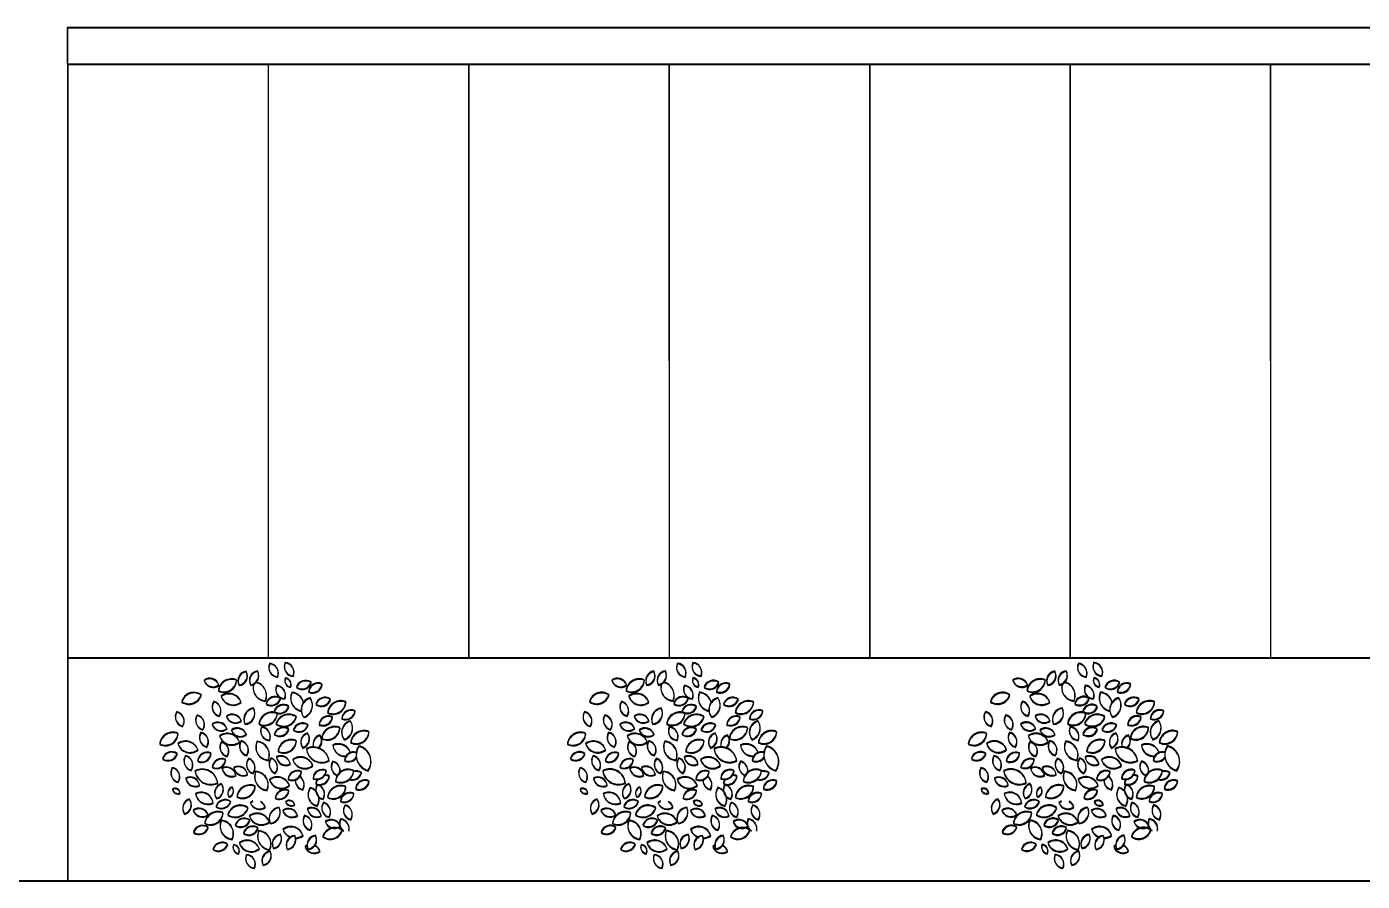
# Model space of a CAD drawing. Header units: inches. Extents: x -422522 to 22891, y -2973 to 414515.
# Drawn here: x 19289.8 to 19469.7, y 5316.7 to 5431.8 of the extents above; entities that cross this region are included whole.
import ezdxf

# ---------------------------------------------------------------- set-up
doc = ezdxf.new("R2010")
doc.units = ezdxf.units.IN
doc.header["$MEASUREMENT"] = 0
doc.layers.get('0').update_dxf_attribs({"lineweight": 25})
doc.layers.add('ARREDAMENTO', color=8, linetype='Continuous', lineweight=18)

msp = doc.modelspace()

# ---------------------------------------------------------------- linework, layer by layer
for p, q in [((19295.25, 5431.78), (19673.25, 5431.84)), ((19295.26, 5426.78), (19295.25, 5431.78)), ((19295.3, 5426.68), (19295.3, 5431.68)), ((19295.3, 5431.68), (19673.3, 5431.68)), ((19322.26, 5426.78), (19295.26, 5426.78)), ((19295.26, 5426.78), (19295.27, 5316.78)), ((19322.3, 5426.68), (19295.3, 5426.68)), ((19295.3, 5426.68), (19295.3, 5316.68)), ((19673.26, 5426.84), (19309.26, 5426.78)), ((19673.3, 5426.68), (19309.3, 5426.68)), ((19349.26, 5426.79), (19322.26, 5426.78)), ((19322.26, 5426.78), (19322.27, 5346.78)), ((19349.3, 5426.68), (19322.3, 5426.68)), ((19322.3, 5426.68), (19322.3, 5346.68)), ((19376.26, 5426.79), (19349.26, 5426.79)), ((19349.26, 5426.79), (19349.27, 5346.79)), ((19376.3, 5426.68), (19349.3, 5426.68)), ((19349.3, 5426.68), (19349.3, 5346.68)), ((19403.26, 5426.8), (19376.26, 5426.79)), ((19376.26, 5426.79), (19376.27, 5346.79)), ((19403.3, 5426.68), (19376.3, 5426.68)), ((19376.3, 5426.68), (19376.3, 5346.68)), ((19430.26, 5426.8), (19403.26, 5426.8)), ((19403.26, 5426.8), (19403.27, 5346.8)), ((19430.3, 5426.68), (19403.3, 5426.68)), ((19403.3, 5426.68), (19403.3, 5346.68)), ((19457.26, 5426.8), (19430.26, 5426.8)), ((19430.26, 5426.8), (19430.27, 5346.8)), ((19457.3, 5426.68), (19430.3, 5426.68)), ((19430.3, 5426.68), (19430.3, 5346.68)), ((19484.26, 5426.81), (19457.26, 5426.8)), ((19457.26, 5426.8), (19457.27, 5346.8)), ((19484.3, 5426.68), (19457.3, 5426.68)), ((19457.3, 5426.68), (19457.3, 5346.68)), ((19673.27, 5346.84), (19295.27, 5346.78)), ((19673.3, 5346.68), (19295.3, 5346.68)), ((18618.31, 5316.68), (20048.94, 5316.91)), ((18618.32, 5316.68), (20049.28, 5316.69)), ((19295.3, 5316.68), (19673.3, 5316.68))]:
    msp.add_line(p, q)
at = {"color": 5}
msp.add_line((18484.06, 5316.68), (20514.25, 5316.68), dxfattribs=at)
at = {"layer": 'ARREDAMENTO', "linetype": 'ByBlock', "lineweight": -3}
for points in [[(19318.35, 5343.14, 0.535384), (19319.3, 5345.01, 0.500203)], [(19318.38, 5343.04, 0.535384), (19319.33, 5344.91, 0.500203)], [(19320.86, 5345.04, 0.535384), (19319.91, 5343.17, 0.500203)], [(19320.89, 5344.94, 0.535384), (19319.94, 5343.07, 0.500203)], [(19322.49, 5346.07, 0.535384), (19323.53, 5344.25, 0.500203)], [(19322.52, 5345.98, 0.535384), (19323.56, 5344.16, 0.500203)], [(19324.57, 5346.17, 0.535384), (19325.65, 5344.37, 0.500203)], [(19324.6, 5346.08, 0.535384), (19325.67, 5344.28, 0.500203)], [(19373.26, 5343.15, 0.535384), (19374.22, 5345.02, 0.500203)], [(19373.29, 5343.04, 0.535384), (19374.24, 5344.91, 0.500203)], [(19375.78, 5345.05, 0.535384), (19374.83, 5343.18, 0.500203)], [(19375.8, 5344.94, 0.535384), (19374.85, 5343.07, 0.500203)], [(19377.41, 5346.08, 0.535384), (19378.45, 5344.26, 0.500203)], [(19377.43, 5345.98, 0.535384), (19378.47, 5344.16, 0.500203)], [(19379.49, 5346.18, 0.535384), (19380.56, 5344.38, 0.500203)], [(19379.51, 5346.08, 0.535384), (19380.59, 5344.28, 0.500203)], [(19427.26, 5343.16, 0.535384), (19428.22, 5345.03, 0.500203)], [(19427.29, 5343.04, 0.535384), (19428.24, 5344.91, 0.500203)], [(19429.78, 5345.06, 0.535384), (19428.83, 5343.19, 0.500203)], [(19429.8, 5344.94, 0.535384), (19428.85, 5343.07, 0.500203)], [(19431.41, 5346.09, 0.535384), (19432.45, 5344.27, 0.500203)], [(19431.43, 5345.98, 0.535384), (19432.47, 5344.16, 0.500203)], [(19433.49, 5346.19, 0.535384), (19434.56, 5344.39, 0.500203)], [(19433.51, 5346.08, 0.535384), (19434.59, 5344.28, 0.500203)], [(19313.64, 5343.81, 0.535384), (19315.64, 5343.16, 0.500203)], [(19313.67, 5343.71, 0.535384), (19315.66, 5343.06, 0.500203)], [(19315.57, 5342.38, 0.535384), (19318.02, 5343.83, 0.500203)], [(19315.59, 5342.28, 0.535384), (19318.05, 5343.74, 0.500203)], [(19323.43, 5343.09, 0.535384), (19324.5, 5341.29, 0.500203)], [(19323.45, 5342.99, 0.535384), (19324.53, 5341.2, 0.500203)], [(19324.59, 5344.11, 0.535384), (19325.28, 5342.91, 0.500203)], [(19324.62, 5344.01, 0.535384), (19325.3, 5342.81, 0.500203)], [(19326.08, 5342.84, 0.535384), (19328.05, 5343.55, 0.500203)], [(19326.1, 5342.75, 0.535384), (19328.08, 5343.45, 0.500203)], [(19329.53, 5343.3, 0.535384), (19327.73, 5342.23, 0.500203)], [(19329.56, 5343.2, 0.535384), (19327.76, 5342.13, 0.500203)], [(19368.55, 5343.81, 0.535384), (19370.55, 5343.17, 0.500203)], [(19368.58, 5343.71, 0.535384), (19370.58, 5343.06, 0.500203)], [(19370.48, 5342.39, 0.535384), (19372.94, 5343.84, 0.500203)], [(19370.51, 5342.28, 0.535384), (19372.96, 5343.74, 0.500203)], [(19378.34, 5343.1, 0.535384), (19379.42, 5341.3, 0.500203)], [(19378.37, 5342.99, 0.535384), (19379.44, 5341.2, 0.500203)], [(19379.5, 5344.12, 0.535384), (19380.19, 5342.92, 0.500203)], [(19379.53, 5344.01, 0.535384), (19380.22, 5342.81, 0.500203)], [(19380.99, 5342.85, 0.535384), (19382.97, 5343.56, 0.500203)], [(19381.02, 5342.75, 0.535384), (19382.99, 5343.45, 0.500203)], [(19384.45, 5343.31, 0.535384), (19382.65, 5342.24, 0.500203)], [(19384.47, 5343.2, 0.535384), (19382.67, 5342.13, 0.500203)], [(19422.55, 5343.82, 0.535384), (19424.55, 5343.18, 0.500203)], [(19422.58, 5343.71, 0.535384), (19424.58, 5343.06, 0.500203)], [(19424.48, 5342.39, 0.535384), (19426.94, 5343.85, 0.500203)], [(19424.51, 5342.28, 0.535384), (19426.96, 5343.74, 0.500203)], [(19432.34, 5343.11, 0.535384), (19433.42, 5341.31, 0.500203)], [(19432.37, 5342.99, 0.535384), (19433.44, 5341.2, 0.500203)], [(19433.5, 5344.13, 0.535384), (19434.19, 5342.93, 0.500203)], [(19433.53, 5344.01, 0.535384), (19434.22, 5342.81, 0.500203)], [(19434.99, 5342.86, 0.535384), (19436.97, 5343.57, 0.500203)], [(19435.02, 5342.75, 0.535384), (19436.99, 5343.45, 0.500203)], [(19438.45, 5343.32, 0.535384), (19436.65, 5342.25, 0.500203)], [(19438.47, 5343.2, 0.535384), (19436.67, 5342.13, 0.500203)], [(19313.25, 5341.82, 0.535384), (19310.65, 5340.89, 0.500203)], [(19313.28, 5341.72, 0.535384), (19310.67, 5340.8, 0.500203)], [(19315.93, 5341.67, 0.535384), (19318.62, 5340.85, 0.500203)], [(19315.96, 5341.57, 0.535384), (19318.65, 5340.76, 0.500203)], [(19323.94, 5341.36, 0.535384), (19321.98, 5340.62, 0.500203)], [(19323.97, 5341.26, 0.535384), (19322.01, 5340.52, 0.500203)], [(19327.92, 5341.43, 0.535384), (19327.08, 5338.82, 0.500203)], [(19327.94, 5341.33, 0.535384), (19327.11, 5338.73, 0.500203)], [(19328.69, 5340.57, 0.535384), (19330.67, 5341.27, 0.500203)], [(19328.72, 5340.47, 0.535384), (19330.69, 5341.17, 0.500203)], [(19330.29, 5339.43, 0.535384), (19332.74, 5340.89, 0.500203)], [(19368.17, 5341.83, 0.535384), (19365.56, 5340.9, 0.500203)], [(19368.19, 5341.72, 0.535384), (19365.59, 5340.8, 0.500203)], [(19370.85, 5341.68, 0.535384), (19373.54, 5340.86, 0.500203)], [(19370.87, 5341.57, 0.535384), (19373.56, 5340.76, 0.500203)], [(19378.86, 5341.37, 0.535384), (19376.9, 5340.62, 0.500203)], [(19378.88, 5341.26, 0.535384), (19376.92, 5340.52, 0.500203)], [(19382.83, 5341.44, 0.535384), (19382, 5338.83, 0.500203)], [(19382.86, 5341.33, 0.535384), (19382.02, 5338.73, 0.500203)], [(19383.61, 5340.58, 0.535384), (19385.58, 5341.28, 0.500203)], [(19383.63, 5340.47, 0.535384), (19385.61, 5341.17, 0.500203)], [(19385.2, 5339.44, 0.535384), (19387.66, 5340.9, 0.500203)], [(19422.17, 5341.84, 0.535384), (19419.56, 5340.91, 0.500203)], [(19422.19, 5341.72, 0.535384), (19419.59, 5340.8, 0.500203)], [(19424.85, 5341.68, 0.535384), (19427.54, 5340.87, 0.500203)], [(19424.87, 5341.57, 0.535384), (19427.56, 5340.76, 0.500203)], [(19432.86, 5341.38, 0.535384), (19430.9, 5340.63, 0.500203)], [(19432.88, 5341.26, 0.535384), (19430.92, 5340.52, 0.500203)], [(19436.83, 5341.45, 0.535384), (19436, 5338.84, 0.500203)], [(19436.86, 5341.33, 0.535384), (19436.02, 5338.73, 0.500203)], [(19437.61, 5340.58, 0.535384), (19439.58, 5341.29, 0.500203)], [(19437.63, 5340.47, 0.535384), (19439.61, 5341.17, 0.500203)], [(19439.2, 5339.45, 0.535384), (19441.66, 5340.91, 0.500203)], [(19310.73, 5337.59, 0.535384), (19309.96, 5339.54, 0.500203)], [(19310.75, 5337.49, 0.535384), (19309.99, 5339.45, 0.500203)], [(19314.96, 5340.94, 0.535384), (19315.7, 5338.98, 0.500203)], [(19314.99, 5340.84, 0.535384), (19315.72, 5338.88, 0.500203)], [(19319.14, 5337.89, 0.535384), (19320.3, 5340.05, 0.500203)], [(19319.17, 5337.79, 0.535384), (19320.32, 5339.95, 0.500203)], [(19321.04, 5337.9, 0.535384), (19323.5, 5339.36, 0.500203)], [(19321.07, 5337.81, 0.535384), (19323.52, 5339.26, 0.500203)], [(19323.07, 5339.6, 0.535384), (19325.05, 5340.3, 0.500203)], [(19323.1, 5339.5, 0.535384), (19325.07, 5340.2, 0.500203)], [(19330.31, 5339.34, 0.535384), (19332.77, 5340.79, 0.500203)], [(19333.99, 5339.67, 0.535384), (19332.19, 5338.6, 0.500203)], [(19334.01, 5339.58, 0.535384), (19332.21, 5338.51, 0.500203)], [(19365.64, 5337.6, 0.535384), (19364.88, 5339.55, 0.500203)], [(19365.67, 5337.49, 0.535384), (19364.9, 5339.45, 0.500203)], [(19369.87, 5340.95, 0.535384), (19370.61, 5338.99, 0.500203)], [(19369.9, 5340.84, 0.535384), (19370.64, 5338.88, 0.500203)], [(19374.06, 5337.89, 0.535384), (19375.21, 5340.06, 0.500203)], [(19374.08, 5337.79, 0.535384), (19375.23, 5339.95, 0.500203)], [(19375.96, 5337.91, 0.535384), (19378.41, 5339.37, 0.500203)], [(19375.98, 5337.81, 0.535384), (19378.44, 5339.26, 0.500203)], [(19377.99, 5339.61, 0.535384), (19379.96, 5340.31, 0.500203)], [(19378.01, 5339.5, 0.535384), (19379.99, 5340.2, 0.500203)], [(19385.22, 5339.34, 0.535384), (19387.68, 5340.79, 0.500203)], [(19388.9, 5339.68, 0.535384), (19387.1, 5338.61, 0.500203)], [(19388.93, 5339.58, 0.535384), (19387.13, 5338.51, 0.500203)], [(19419.64, 5337.61, 0.535384), (19418.88, 5339.56, 0.500203)], [(19419.67, 5337.49, 0.535384), (19418.9, 5339.45, 0.500203)], [(19423.87, 5340.96, 0.535384), (19424.61, 5339, 0.500203)], [(19423.9, 5340.84, 0.535384), (19424.64, 5338.88, 0.500203)], [(19428.06, 5337.9, 0.535384), (19429.21, 5340.07, 0.500203)], [(19428.08, 5337.79, 0.535384), (19429.23, 5339.95, 0.500203)], [(19429.96, 5337.92, 0.535384), (19432.41, 5339.38, 0.500203)], [(19429.98, 5337.81, 0.535384), (19432.44, 5339.26, 0.500203)], [(19431.99, 5339.61, 0.535384), (19433.96, 5340.32, 0.500203)], [(19432.01, 5339.5, 0.535384), (19433.99, 5340.2, 0.500203)], [(19439.22, 5339.34, 0.535384), (19441.68, 5340.79, 0.500203)], [(19442.9, 5339.69, 0.535384), (19441.1, 5338.62, 0.500203)], [(19442.93, 5339.58, 0.535384), (19441.13, 5338.51, 0.500203)], [(19313.46, 5337.14, 0.535384), (19312.7, 5339.09, 0.500203)], [(19313.49, 5337.05, 0.535384), (19312.72, 5339, 0.500203)], [(19314.72, 5337.89, 0.535384), (19316.73, 5337.28, 0.500203)], [(19314.75, 5337.79, 0.535384), (19316.75, 5337.19, 0.500203)], [(19316.65, 5338.97, 0.535384), (19318.65, 5338.32, 0.500203)], [(19316.68, 5338.87, 0.535384), (19318.67, 5338.23, 0.500203)], [(19321.39, 5337.51, 0.535384), (19322.46, 5335.71, 0.500203)], [(19323.09, 5336.51, 0.535384), (19325.05, 5337.25, 0.500203)], [(19323.33, 5337.93, 0.535384), (19326.05, 5338.9, 0.500203)], [(19323.35, 5337.83, 0.535384), (19326.08, 5338.8, 0.500203)], [(19325.66, 5337.1, 0.535384), (19327.63, 5337.8, 0.500203)], [(19325.68, 5337, 0.535384), (19327.66, 5337.7, 0.500203)], [(19330.93, 5338.86, 0.535384), (19329.13, 5337.79, 0.500203)], [(19330.96, 5338.76, 0.535384), (19329.15, 5337.69, 0.500203)], [(19329.48, 5335.96, 0.535384), (19331.93, 5337.41, 0.500203)], [(19329.5, 5335.86, 0.535384), (19331.96, 5337.32, 0.500203)], [(19333.33, 5338.32, 0.535384), (19332.52, 5335.81, 0.500203)], [(19333.35, 5338.22, 0.535384), (19332.54, 5335.71, 0.500203)], [(19368.38, 5337.15, 0.535384), (19367.61, 5339.1, 0.500203)], [(19368.4, 5337.05, 0.535384), (19367.64, 5339, 0.500203)], [(19369.63, 5337.9, 0.535384), (19371.64, 5337.29, 0.500203)], [(19369.66, 5337.79, 0.535384), (19371.67, 5337.19, 0.500203)], [(19371.57, 5338.98, 0.535384), (19373.56, 5338.33, 0.500203)], [(19371.59, 5338.87, 0.535384), (19373.59, 5338.23, 0.500203)], [(19376.3, 5337.52, 0.535384), (19377.38, 5335.72, 0.500203)], [(19378, 5336.52, 0.535384), (19379.96, 5337.26, 0.500203)], [(19378.24, 5337.94, 0.535384), (19380.97, 5338.91, 0.500203)], [(19378.26, 5337.83, 0.535384), (19380.99, 5338.8, 0.500203)], [(19380.57, 5337.11, 0.535384), (19382.55, 5337.81, 0.500203)], [(19380.6, 5337, 0.535384), (19382.57, 5337.7, 0.500203)], [(19385.85, 5338.87, 0.535384), (19384.04, 5337.8, 0.500203)], [(19385.87, 5338.76, 0.535384), (19384.07, 5337.69, 0.500203)], [(19384.39, 5335.97, 0.535384), (19386.85, 5337.42, 0.500203)], [(19384.42, 5335.86, 0.535384), (19386.87, 5337.32, 0.500203)], [(19388.24, 5338.33, 0.535384), (19387.43, 5335.82, 0.500203)], [(19388.26, 5338.22, 0.535384), (19387.46, 5335.71, 0.500203)], [(19422.38, 5337.16, 0.535384), (19421.61, 5339.11, 0.500203)], [(19422.4, 5337.05, 0.535384), (19421.64, 5339, 0.500203)], [(19423.63, 5337.91, 0.535384), (19425.64, 5337.3, 0.500203)], [(19423.66, 5337.79, 0.535384), (19425.67, 5337.19, 0.500203)], [(19425.57, 5338.99, 0.535384), (19427.56, 5338.34, 0.500203)], [(19425.59, 5338.87, 0.535384), (19427.59, 5338.23, 0.500203)], [(19430.3, 5337.53, 0.535384), (19431.38, 5335.73, 0.500203)], [(19432, 5336.53, 0.535384), (19433.96, 5337.27, 0.500203)], [(19432.24, 5337.95, 0.535384), (19434.97, 5338.92, 0.500203)], [(19432.26, 5337.83, 0.535384), (19434.99, 5338.8, 0.500203)], [(19434.57, 5337.11, 0.535384), (19436.55, 5337.82, 0.500203)], [(19434.6, 5337, 0.535384), (19436.57, 5337.7, 0.500203)], [(19439.85, 5338.88, 0.535384), (19438.04, 5337.81, 0.500203)], [(19439.87, 5338.76, 0.535384), (19438.07, 5337.69, 0.500203)], [(19438.39, 5335.98, 0.535384), (19440.85, 5337.43, 0.500203)], [(19438.42, 5335.86, 0.535384), (19440.87, 5337.32, 0.500203)], [(19442.24, 5338.34, 0.535384), (19441.43, 5335.83, 0.500203)], [(19442.26, 5338.22, 0.535384), (19441.46, 5335.71, 0.500203)], [(19307.67, 5335.19, 0.535384), (19310.12, 5336.65, 0.500203)], [(19307.69, 5335.09, 0.535384), (19310.15, 5336.55, 0.500203)], [(19313.98, 5334.81, 0.535384), (19313.22, 5336.76, 0.500203)], [(19314.01, 5334.71, 0.535384), (19313.24, 5336.66, 0.500203)], [(19315.74, 5336.29, 0.535384), (19318.43, 5335.48, 0.500203)], [(19315.76, 5336.2, 0.535384), (19318.45, 5335.38, 0.500203)], [(19317.32, 5337.1, 0.535384), (19319.33, 5336.49, 0.500203)], [(19317.35, 5337, 0.535384), (19319.36, 5336.39, 0.500203)], [(19321.41, 5337.41, 0.535384), (19322.49, 5335.62, 0.500203)], [(19323.11, 5336.41, 0.535384), (19325.07, 5337.15, 0.500203)], [(19323.61, 5334.2, 0.535384), (19326.06, 5335.66, 0.500203)], [(19323.63, 5334.11, 0.535384), (19326.09, 5335.56, 0.500203)], [(19327.58, 5336.69, 0.535384), (19326.94, 5334.69, 0.500203)], [(19327.6, 5336.59, 0.535384), (19326.96, 5334.59, 0.500203)], [(19333.4, 5335.41, 0.535384), (19335.85, 5336.87, 0.500203)], [(19333.42, 5335.31, 0.535384), (19335.88, 5336.77, 0.500203)], [(19362.58, 5335.2, 0.535384), (19365.04, 5336.65, 0.500203)], [(19362.61, 5335.09, 0.535384), (19365.06, 5336.55, 0.500203)], [(19368.9, 5334.81, 0.535384), (19368.13, 5336.77, 0.500203)], [(19368.92, 5334.71, 0.535384), (19368.16, 5336.66, 0.500203)], [(19370.65, 5336.3, 0.535384), (19373.34, 5335.49, 0.500203)], [(19370.67, 5336.2, 0.535384), (19373.36, 5335.38, 0.500203)], [(19372.24, 5337.11, 0.535384), (19374.25, 5336.5, 0.500203)], [(19372.26, 5337, 0.535384), (19374.27, 5336.39, 0.500203)], [(19374.28, 5333.67, 0.535384), (19373.54, 5335.64, 0.500203)], [(19376.33, 5337.41, 0.535384), (19377.4, 5335.62, 0.500203)], [(19378.03, 5336.41, 0.535384), (19379.99, 5337.15, 0.500203)], [(19378.52, 5334.21, 0.535384), (19380.98, 5335.67, 0.500203)], [(19378.54, 5334.11, 0.535384), (19381, 5335.56, 0.500203)], [(19382.49, 5336.69, 0.535384), (19381.85, 5334.7, 0.500203)], [(19382.52, 5336.59, 0.535384), (19381.87, 5334.59, 0.500203)], [(19388.31, 5335.42, 0.535384), (19390.77, 5336.88, 0.500203)], [(19388.34, 5335.31, 0.535384), (19390.79, 5336.77, 0.500203)], [(19416.58, 5335.21, 0.535384), (19419.04, 5336.66, 0.500203)], [(19416.61, 5335.09, 0.535384), (19419.06, 5336.55, 0.500203)], [(19422.9, 5334.82, 0.535384), (19422.13, 5336.78, 0.500203)], [(19422.92, 5334.71, 0.535384), (19422.16, 5336.66, 0.500203)], [(19424.65, 5336.31, 0.535384), (19427.34, 5335.5, 0.500203)], [(19424.67, 5336.2, 0.535384), (19427.36, 5335.38, 0.500203)], [(19426.24, 5337.11, 0.535384), (19428.25, 5336.51, 0.500203)], [(19426.26, 5337, 0.535384), (19428.27, 5336.39, 0.500203)], [(19428.28, 5333.68, 0.535384), (19427.54, 5335.65, 0.500203)], [(19430.33, 5337.41, 0.535384), (19431.4, 5335.62, 0.500203)], [(19432.03, 5336.41, 0.535384), (19433.99, 5337.15, 0.500203)], [(19432.52, 5334.22, 0.535384), (19434.98, 5335.68, 0.500203)], [(19432.54, 5334.11, 0.535384), (19435, 5335.56, 0.500203)], [(19436.49, 5336.7, 0.535384), (19435.85, 5334.71, 0.500203)], [(19436.52, 5336.59, 0.535384), (19435.87, 5334.59, 0.500203)], [(19442.31, 5335.43, 0.535384), (19444.77, 5336.89, 0.500203)], [(19442.34, 5335.31, 0.535384), (19444.79, 5336.77, 0.500203)], [(19310.03, 5333.91, 0.535384), (19308.06, 5333.2, 0.500203)], [(19310.06, 5333.81, 0.535384), (19308.08, 5333.11, 0.500203)], [(19310.12, 5335.25, 0.535384), (19312.81, 5334.44, 0.500203)], [(19310.15, 5335.16, 0.535384), (19312.84, 5334.34, 0.500203)], [(19312.78, 5332.9, 0.535384), (19314.57, 5334, 0.500203)], [(19312.8, 5332.8, 0.535384), (19314.59, 5333.9, 0.500203)], [(19316.73, 5333.54, 0.535384), (19315.97, 5335.49, 0.500203)], [(19316.76, 5333.44, 0.535384), (19315.99, 5335.4, 0.500203)], [(19319.37, 5333.67, 0.535384), (19318.63, 5335.63, 0.500203)], [(19319.39, 5333.57, 0.535384), (19318.65, 5335.53, 0.500203)], [(19320.78, 5335.57, 0.535384), (19322.29, 5333.05, 0.500203)], [(19320.81, 5335.47, 0.535384), (19322.32, 5332.95, 0.500203)], [(19327.43, 5334.59, 0.535384), (19330.46, 5332.98, 0.500203)], [(19327.46, 5334.49, 0.535384), (19330.49, 5332.88, 0.500203)], [(19335.72, 5331.62, 0.535384), (19334.47, 5334.94, 0.500203)], [(19335.74, 5331.52, 0.535384), (19334.5, 5334.84, 0.500203)], [(19364.95, 5333.92, 0.535384), (19362.97, 5333.21, 0.500203)], [(19364.97, 5333.81, 0.535384), (19363, 5333.11, 0.500203)], [(19365.04, 5335.26, 0.535384), (19367.73, 5334.45, 0.500203)], [(19365.06, 5335.16, 0.535384), (19367.75, 5334.34, 0.500203)], [(19367.69, 5332.91, 0.535384), (19369.48, 5334.01, 0.500203)], [(19367.72, 5332.8, 0.535384), (19369.5, 5333.9, 0.500203)], [(19371.65, 5333.55, 0.535384), (19370.88, 5335.5, 0.500203)], [(19371.67, 5333.44, 0.535384), (19370.91, 5335.4, 0.500203)], [(19374.3, 5333.57, 0.535384), (19373.57, 5335.53, 0.500203)], [(19375.7, 5335.58, 0.535384), (19377.21, 5333.05, 0.500203)], [(19375.72, 5335.47, 0.535384), (19377.23, 5332.95, 0.500203)], [(19382.35, 5334.6, 0.535384), (19385.38, 5332.99, 0.500203)], [(19382.37, 5334.49, 0.535384), (19385.4, 5332.88, 0.500203)], [(19390.63, 5331.63, 0.535384), (19389.39, 5334.95, 0.500203)], [(19390.66, 5331.52, 0.535384), (19389.41, 5334.84, 0.500203)], [(19418.95, 5333.92, 0.535384), (19416.97, 5333.22, 0.500203)], [(19418.97, 5333.81, 0.535384), (19417, 5333.11, 0.500203)], [(19419.04, 5335.27, 0.535384), (19421.73, 5334.46, 0.500203)], [(19419.06, 5335.16, 0.535384), (19421.75, 5334.34, 0.500203)], [(19421.69, 5332.92, 0.535384), (19423.48, 5334.01, 0.500203)], [(19421.72, 5332.8, 0.535384), (19423.5, 5333.9, 0.500203)], [(19425.65, 5333.56, 0.535384), (19424.88, 5335.51, 0.500203)], [(19425.67, 5333.44, 0.535384), (19424.91, 5335.4, 0.500203)], [(19428.3, 5333.57, 0.535384), (19427.57, 5335.53, 0.500203)], [(19429.7, 5335.59, 0.535384), (19431.21, 5333.06, 0.500203)], [(19429.72, 5335.47, 0.535384), (19431.23, 5332.95, 0.500203)], [(19436.35, 5334.6, 0.535384), (19439.38, 5332.99, 0.500203)], [(19436.37, 5334.49, 0.535384), (19439.4, 5332.88, 0.500203)], [(19444.63, 5331.64, 0.535384), (19443.39, 5334.96, 0.500203)], [(19444.66, 5331.52, 0.535384), (19443.41, 5334.84, 0.500203)], [(19311.89, 5331.67, 0.535384), (19311.13, 5333.62, 0.500203)], [(19311.92, 5331.57, 0.535384), (19311.15, 5333.53, 0.500203)], [(19314.74, 5332.04, 0.535384), (19316.53, 5333.14, 0.500203)], [(19314.77, 5331.95, 0.535384), (19316.56, 5333.04, 0.500203)], [(19317.91, 5330.95, 0.535384), (19316.06, 5331.93, 0.500203)], [(19319.49, 5331.07, 0.535384), (19317.64, 5332.05, 0.500203)], [(19319.51, 5330.97, 0.535384), (19317.66, 5331.96, 0.500203)], [(19319.67, 5333.27, 0.535384), (19320.21, 5331.25, 0.500203)], [(19319.69, 5333.17, 0.535384), (19320.24, 5331.15, 0.500203)], [(19323.22, 5331.28, 0.535384), (19322.67, 5333.3, 0.500203)], [(19323.24, 5331.18, 0.535384), (19322.7, 5333.21, 0.500203)], [(19323.4, 5333.48, 0.535384), (19325.25, 5332.5, 0.500203)], [(19323.42, 5333.38, 0.535384), (19325.28, 5332.4, 0.500203)], [(19325.59, 5333.12, 0.535384), (19328.28, 5332.3, 0.500203)], [(19325.62, 5333.02, 0.535384), (19328.31, 5332.2, 0.500203)], [(19366.81, 5331.68, 0.535384), (19366.04, 5333.63, 0.500203)], [(19366.83, 5331.57, 0.535384), (19366.07, 5333.53, 0.500203)], [(19369.66, 5332.05, 0.535384), (19371.45, 5333.15, 0.500203)], [(19369.68, 5331.95, 0.535384), (19371.47, 5333.04, 0.500203)], [(19372.83, 5330.96, 0.535384), (19370.97, 5331.94, 0.500203)], [(19374.4, 5331.08, 0.535384), (19372.55, 5332.06, 0.500203)], [(19374.43, 5330.97, 0.535384), (19372.57, 5331.96, 0.500203)], [(19374.58, 5333.28, 0.535384), (19375.13, 5331.26, 0.500203)], [(19374.61, 5333.17, 0.535384), (19375.15, 5331.15, 0.500203)], [(19378.13, 5331.29, 0.535384), (19377.59, 5333.31, 0.500203)], [(19378.16, 5331.18, 0.535384), (19377.61, 5333.21, 0.500203)], [(19378.31, 5333.49, 0.535384), (19380.17, 5332.51, 0.500203)], [(19378.34, 5333.38, 0.535384), (19380.19, 5332.4, 0.500203)], [(19380.51, 5333.13, 0.535384), (19383.2, 5332.31, 0.500203)], [(19380.53, 5333.02, 0.535384), (19383.22, 5332.2, 0.500203)], [(19419.05, 5330.08, 0.535384), (19418.29, 5332.03, 0.500203)], [(19420.81, 5331.69, 0.535384), (19420.04, 5333.64, 0.500203)], [(19420.83, 5331.57, 0.535384), (19420.07, 5333.53, 0.500203)], [(19423.66, 5332.06, 0.535384), (19425.45, 5333.16, 0.500203)], [(19423.68, 5331.95, 0.535384), (19425.47, 5333.04, 0.500203)], [(19426.83, 5330.97, 0.535384), (19424.97, 5331.95, 0.500203)], [(19428.4, 5331.09, 0.535384), (19426.55, 5332.07, 0.500203)], [(19428.43, 5330.97, 0.535384), (19426.57, 5331.96, 0.500203)], [(19428.58, 5333.29, 0.535384), (19429.13, 5331.26, 0.500203)], [(19428.61, 5333.17, 0.535384), (19429.15, 5331.15, 0.500203)], [(19432.13, 5331.3, 0.535384), (19431.59, 5333.32, 0.500203)], [(19432.16, 5331.18, 0.535384), (19431.61, 5333.21, 0.500203)], [(19432.31, 5333.5, 0.535384), (19434.17, 5332.52, 0.500203)], [(19432.34, 5333.38, 0.535384), (19434.19, 5332.4, 0.500203)], [(19434.51, 5333.13, 0.535384), (19437.2, 5332.32, 0.500203)], [(19434.53, 5333.02, 0.535384), (19437.22, 5332.2, 0.500203)], [(19310.14, 5330.06, 0.535384), (19309.37, 5332.01, 0.500203)], [(19310.16, 5329.97, 0.535384), (19309.4, 5331.92, 0.500203)], [(19313.02, 5329.61, 0.535384), (19311.17, 5330.6, 0.500203)], [(19313.05, 5329.52, 0.535384), (19311.2, 5330.5, 0.500203)], [(19315.45, 5329.96, 0.535384), (19312.42, 5331.57, 0.500203)], [(19315.48, 5329.87, 0.535384), (19312.45, 5331.48, 0.500203)], [(19317.94, 5330.85, 0.535384), (19316.08, 5331.84, 0.500203)], [(19322.11, 5328.98, 0.535384), (19320.59, 5331.5, 0.500203)], [(19322.13, 5328.88, 0.535384), (19320.62, 5331.41, 0.500203)], [(19322.46, 5330.43, 0.535384), (19325.15, 5329.62, 0.500203)], [(19322.48, 5330.33, 0.535384), (19325.17, 5329.52, 0.500203)], [(19326.76, 5331.5, 0.535384), (19324.96, 5330.43, 0.500203)], [(19326.79, 5331.4, 0.535384), (19324.98, 5330.33, 0.500203)], [(19330.11, 5331.65, 0.535384), (19328.32, 5330.55, 0.500203)], [(19330.13, 5331.55, 0.535384), (19328.34, 5330.46, 0.500203)], [(19333.81, 5331.62, 0.535384), (19331.35, 5330.17, 0.500203)], [(19333.83, 5331.52, 0.535384), (19331.37, 5330.07, 0.500203)], [(19335.86, 5330.23, 0.535384), (19334.06, 5329.16, 0.500203)], [(19335.89, 5330.13, 0.535384), (19334.08, 5329.06, 0.500203)], [(19365.05, 5330.07, 0.535384), (19364.29, 5332.02, 0.500203)], [(19365.07, 5329.97, 0.535384), (19364.31, 5331.92, 0.500203)], [(19367.94, 5329.62, 0.535384), (19366.09, 5330.61, 0.500203)], [(19367.96, 5329.52, 0.535384), (19366.11, 5330.5, 0.500203)], [(19370.37, 5329.97, 0.535384), (19367.34, 5331.58, 0.500203)], [(19370.39, 5329.87, 0.535384), (19367.36, 5331.48, 0.500203)], [(19372.85, 5330.85, 0.535384), (19371, 5331.84, 0.500203)], [(19377.02, 5328.99, 0.535384), (19375.51, 5331.51, 0.500203)], [(19377.04, 5328.88, 0.535384), (19375.53, 5331.41, 0.500203)], [(19377.37, 5330.44, 0.535384), (19380.06, 5329.62, 0.500203)], [(19377.4, 5330.33, 0.535384), (19380.09, 5329.52, 0.500203)], [(19381.68, 5331.51, 0.535384), (19379.87, 5330.44, 0.500203)], [(19381.7, 5331.4, 0.535384), (19379.9, 5330.33, 0.500203)], [(19385.02, 5331.66, 0.535384), (19383.23, 5330.56, 0.500203)], [(19385.05, 5331.55, 0.535384), (19383.26, 5330.46, 0.500203)], [(19388.72, 5331.63, 0.535384), (19386.26, 5330.18, 0.500203)], [(19388.74, 5331.52, 0.535384), (19386.29, 5330.07, 0.500203)], [(19390.78, 5330.24, 0.535384), (19388.97, 5329.17, 0.500203)], [(19390.8, 5330.13, 0.535384), (19389, 5329.06, 0.500203)], [(19419.07, 5329.97, 0.535384), (19418.31, 5331.92, 0.500203)], [(19421.94, 5329.63, 0.535384), (19420.09, 5330.61, 0.500203)], [(19421.96, 5329.52, 0.535384), (19420.11, 5330.5, 0.500203)], [(19424.37, 5329.98, 0.535384), (19421.34, 5331.59, 0.500203)], [(19424.39, 5329.87, 0.535384), (19421.36, 5331.48, 0.500203)], [(19426.85, 5330.85, 0.535384), (19425, 5331.84, 0.500203)], [(19431.02, 5329, 0.535384), (19429.51, 5331.52, 0.500203)], [(19431.04, 5328.88, 0.535384), (19429.53, 5331.41, 0.500203)], [(19431.37, 5330.45, 0.535384), (19434.06, 5329.63, 0.500203)], [(19431.4, 5330.33, 0.535384), (19434.09, 5329.52, 0.500203)], [(19435.68, 5331.52, 0.535384), (19433.87, 5330.45, 0.500203)], [(19435.7, 5331.4, 0.535384), (19433.9, 5330.33, 0.500203)], [(19439.02, 5331.67, 0.535384), (19437.23, 5330.57, 0.500203)], [(19439.05, 5331.55, 0.535384), (19437.26, 5330.46, 0.500203)], [(19442.72, 5331.64, 0.535384), (19440.26, 5330.18, 0.500203)], [(19442.74, 5331.52, 0.535384), (19440.29, 5330.07, 0.500203)], [(19444.78, 5330.25, 0.535384), (19442.97, 5329.18, 0.500203)], [(19444.8, 5330.13, 0.535384), (19443, 5329.06, 0.500203)], [(19310.42, 5328.59, 0.535384), (19309.38, 5329.14, 0.500203)], [(19310.44, 5328.49, 0.535384), (19309.41, 5329.04, 0.500203)], [(19314.84, 5327.26, 0.535384), (19312.5, 5328.5, 0.500203)], [(19314.86, 5327.17, 0.535384), (19312.52, 5328.41, 0.500203)], [(19315.31, 5327.86, 0.535384), (19315.95, 5329.86, 0.500203)], [(19315.33, 5327.77, 0.535384), (19315.98, 5329.76, 0.500203)], [(19316.99, 5328.08, 0.535384), (19317.42, 5329.39, 0.500203)], [(19317.02, 5327.99, 0.535384), (19317.44, 5329.29, 0.500203)], [(19318.07, 5328.09, 0.535384), (19320.52, 5329.55, 0.500203)], [(19318.09, 5327.99, 0.535384), (19320.55, 5329.45, 0.500203)], [(19325.05, 5328.95, 0.535384), (19323.24, 5327.88, 0.500203)], [(19325.07, 5328.85, 0.535384), (19323.27, 5327.78, 0.500203)], [(19327.94, 5329.33, 0.535384), (19328.87, 5326.87, 0.500203)], [(19327.97, 5329.23, 0.535384), (19328.89, 5326.77, 0.500203)], [(19328.9, 5329.74, 0.535384), (19329.67, 5327.79, 0.500203)], [(19328.93, 5329.65, 0.535384), (19329.69, 5327.69, 0.500203)], [(19330.28, 5328.01, 0.535384), (19332.74, 5329.47, 0.500203)], [(19330.3, 5327.91, 0.535384), (19332.76, 5329.37, 0.500203)], [(19333.82, 5328.54, 0.535384), (19332.01, 5327.47, 0.500203)], [(19333.84, 5328.44, 0.535384), (19332.04, 5327.37, 0.500203)], [(19365.33, 5328.6, 0.535384), (19364.3, 5329.15, 0.500203)], [(19365.35, 5328.49, 0.535384), (19364.32, 5329.04, 0.500203)], [(19369.75, 5327.27, 0.535384), (19367.41, 5328.51, 0.500203)], [(19369.78, 5327.17, 0.535384), (19367.43, 5328.41, 0.500203)], [(19370.22, 5327.87, 0.535384), (19370.87, 5329.87, 0.500203)], [(19370.25, 5327.77, 0.535384), (19370.89, 5329.76, 0.500203)], [(19371.91, 5328.09, 0.535384), (19372.33, 5329.4, 0.500203)], [(19371.93, 5327.99, 0.535384), (19372.35, 5329.29, 0.500203)], [(19372.98, 5328.1, 0.535384), (19375.44, 5329.56, 0.500203)], [(19373, 5327.99, 0.535384), (19375.46, 5329.45, 0.500203)], [(19379.96, 5328.96, 0.535384), (19378.16, 5327.89, 0.500203)], [(19379.99, 5328.85, 0.535384), (19378.18, 5327.78, 0.500203)], [(19382.86, 5329.34, 0.535384), (19383.78, 5326.88, 0.500203)], [(19382.88, 5329.23, 0.535384), (19383.8, 5326.77, 0.500203)], [(19383.82, 5329.75, 0.535384), (19384.58, 5327.8, 0.500203)], [(19383.84, 5329.65, 0.535384), (19384.61, 5327.69, 0.500203)], [(19385.19, 5328.02, 0.535384), (19387.65, 5329.48, 0.500203)], [(19385.22, 5327.91, 0.535384), (19387.67, 5329.37, 0.500203)], [(19388.73, 5328.55, 0.535384), (19386.93, 5327.48, 0.500203)], [(19388.76, 5328.44, 0.535384), (19386.95, 5327.37, 0.500203)], [(19419.33, 5328.61, 0.535384), (19418.3, 5329.16, 0.500203)], [(19419.35, 5328.49, 0.535384), (19418.32, 5329.04, 0.500203)], [(19423.75, 5327.28, 0.535384), (19421.41, 5328.52, 0.500203)], [(19423.78, 5327.17, 0.535384), (19421.43, 5328.41, 0.500203)], [(19424.22, 5327.88, 0.535384), (19424.87, 5329.88, 0.500203)], [(19424.25, 5327.77, 0.535384), (19424.89, 5329.76, 0.500203)], [(19425.91, 5328.1, 0.535384), (19426.33, 5329.41, 0.500203)], [(19425.93, 5327.99, 0.535384), (19426.35, 5329.29, 0.500203)], [(19426.98, 5328.11, 0.535384), (19429.44, 5329.57, 0.500203)], [(19427, 5327.99, 0.535384), (19429.46, 5329.45, 0.500203)], [(19433.96, 5328.97, 0.535384), (19432.16, 5327.9, 0.500203)], [(19433.99, 5328.85, 0.535384), (19432.18, 5327.78, 0.500203)], [(19436.86, 5329.34, 0.535384), (19437.78, 5326.89, 0.500203)], [(19436.88, 5329.23, 0.535384), (19437.8, 5326.77, 0.500203)], [(19437.82, 5329.76, 0.535384), (19438.58, 5327.81, 0.500203)], [(19437.84, 5329.65, 0.535384), (19438.61, 5327.69, 0.500203)], [(19439.19, 5328.03, 0.535384), (19441.65, 5329.49, 0.500203)], [(19439.22, 5327.91, 0.535384), (19441.67, 5329.37, 0.500203)], [(19442.73, 5328.56, 0.535384), (19440.93, 5327.49, 0.500203)], [(19442.76, 5328.44, 0.535384), (19440.95, 5327.37, 0.500203)], [(19311, 5325.8, 0.535384), (19311.65, 5327.79, 0.500203)], [(19311.03, 5325.7, 0.535384), (19311.67, 5327.7, 0.500203)], [(19317.23, 5327.45, 0.535384), (19315.25, 5326.75, 0.500203)], [(19317.25, 5327.36, 0.535384), (19315.28, 5326.65, 0.500203)], [(19319.56, 5326.62, 0.535384), (19316.83, 5325.65, 0.500203)], [(19319.58, 5326.52, 0.535384), (19316.86, 5325.55, 0.500203)], [(19323.75, 5326.66, 0.535384), (19322.59, 5324.5, 0.500203)], [(19325.85, 5327.04, 0.535384), (19324.62, 5327.44, 0.500203)], [(19325.87, 5326.95, 0.535384), (19324.64, 5327.34, 0.500203)], [(19329.73, 5327.32, 0.535384), (19330.46, 5325.36, 0.500203)], [(19329.75, 5327.23, 0.535384), (19330.49, 5325.26, 0.500203)], [(19332.65, 5326.99, 0.535384), (19333.38, 5325.02, 0.500203)], [(19332.67, 5326.89, 0.535384), (19333.41, 5324.92, 0.500203)], [(19365.92, 5325.81, 0.535384), (19366.56, 5327.8, 0.500203)], [(19365.94, 5325.7, 0.535384), (19366.58, 5327.7, 0.500203)], [(19372.14, 5327.46, 0.535384), (19370.17, 5326.76, 0.500203)], [(19372.17, 5327.36, 0.535384), (19370.19, 5326.65, 0.500203)], [(19374.48, 5326.63, 0.535384), (19371.75, 5325.66, 0.500203)], [(19374.5, 5326.52, 0.535384), (19371.77, 5325.55, 0.500203)], [(19378.66, 5326.67, 0.535384), (19377.51, 5324.51, 0.500203)], [(19380.76, 5327.05, 0.535384), (19379.53, 5327.45, 0.500203)], [(19380.78, 5326.95, 0.535384), (19379.55, 5327.34, 0.500203)], [(19382.48, 5326.52, 0.535384), (19384.33, 5325.53, 0.500203)], [(19384.64, 5327.33, 0.535384), (19385.38, 5325.37, 0.500203)], [(19384.66, 5327.23, 0.535384), (19385.4, 5325.26, 0.500203)], [(19387.56, 5327, 0.535384), (19388.3, 5325.03, 0.500203)], [(19387.58, 5326.89, 0.535384), (19388.32, 5324.92, 0.500203)], [(19419.92, 5325.82, 0.535384), (19420.56, 5327.81, 0.500203)], [(19419.94, 5325.7, 0.535384), (19420.58, 5327.7, 0.500203)], [(19426.14, 5327.47, 0.535384), (19424.17, 5326.77, 0.500203)], [(19426.17, 5327.36, 0.535384), (19424.19, 5326.65, 0.500203)], [(19428.48, 5326.64, 0.535384), (19425.75, 5325.67, 0.500203)], [(19428.5, 5326.52, 0.535384), (19425.77, 5325.55, 0.500203)], [(19432.66, 5326.68, 0.535384), (19431.51, 5324.52, 0.500203)], [(19434.76, 5327.06, 0.535384), (19433.53, 5327.46, 0.500203)], [(19434.78, 5326.95, 0.535384), (19433.55, 5327.34, 0.500203)], [(19436.48, 5326.52, 0.535384), (19438.33, 5325.54, 0.500203)], [(19438.64, 5327.34, 0.535384), (19439.38, 5325.38, 0.500203)], [(19438.66, 5327.23, 0.535384), (19439.4, 5325.26, 0.500203)], [(19441.56, 5327.01, 0.535384), (19442.3, 5325.04, 0.500203)], [(19441.58, 5326.89, 0.535384), (19442.32, 5324.92, 0.500203)], [(19314.18, 5325.65, 0.535384), (19312.17, 5326.26, 0.500203)], [(19314.2, 5325.55, 0.535384), (19312.19, 5326.16, 0.500203)], [(19313.73, 5324.5, 0.535384), (19316.19, 5325.96, 0.500203)], [(19313.76, 5324.4, 0.535384), (19316.21, 5325.86, 0.500203)], [(19317.4, 5322.37, 0.535384), (19315.94, 5324.92, 0.500203)], [(19319.81, 5324.95, 0.535384), (19317.84, 5324.25, 0.500203)], [(19319.84, 5324.86, 0.535384), (19317.86, 5324.15, 0.500203)], [(19319.74, 5325.53, 0.535384), (19322.43, 5324.71, 0.500203)], [(19319.77, 5325.43, 0.535384), (19322.46, 5324.61, 0.500203)], [(19323.77, 5326.57, 0.535384), (19322.61, 5324.4, 0.500203)], [(19326.23, 5325.58, 0.535384), (19324.24, 5326.23, 0.500203)], [(19326.26, 5325.48, 0.535384), (19324.26, 5326.13, 0.500203)], [(19327.93, 5323.61, 0.535384), (19327.19, 5325.57, 0.500203)], [(19327.95, 5323.51, 0.535384), (19327.21, 5325.47, 0.500203)], [(19327.57, 5326.51, 0.535384), (19329.42, 5325.52, 0.500203)], [(19327.59, 5326.41, 0.535384), (19329.44, 5325.43, 0.500203)], [(19331.98, 5324.12, 0.535384), (19329.97, 5324.73, 0.500203)], [(19332, 5324.02, 0.535384), (19330, 5324.63, 0.500203)], [(19369.09, 5325.66, 0.535384), (19367.09, 5326.27, 0.500203)], [(19369.12, 5325.55, 0.535384), (19367.11, 5326.16, 0.500203)], [(19368.65, 5324.51, 0.535384), (19371.1, 5325.97, 0.500203)], [(19368.67, 5324.4, 0.535384), (19371.13, 5325.86, 0.500203)], [(19372.31, 5322.38, 0.535384), (19370.86, 5324.93, 0.500203)], [(19374.73, 5324.96, 0.535384), (19372.75, 5324.26, 0.500203)], [(19374.75, 5324.86, 0.535384), (19372.77, 5324.15, 0.500203)], [(19374.66, 5325.54, 0.535384), (19377.35, 5324.72, 0.500203)], [(19374.68, 5325.43, 0.535384), (19377.37, 5324.61, 0.500203)], [(19378.68, 5326.57, 0.535384), (19377.53, 5324.4, 0.500203)], [(19381.15, 5325.59, 0.535384), (19379.15, 5326.24, 0.500203)], [(19381.17, 5325.48, 0.535384), (19379.18, 5326.13, 0.500203)], [(19382.84, 5323.62, 0.535384), (19382.1, 5325.58, 0.500203)], [(19382.86, 5323.51, 0.535384), (19382.13, 5325.47, 0.500203)], [(19382.5, 5326.41, 0.535384), (19384.36, 5325.43, 0.500203)], [(19386.89, 5324.13, 0.535384), (19384.89, 5324.74, 0.500203)], [(19386.92, 5324.02, 0.535384), (19384.91, 5324.63, 0.500203)], [(19423.09, 5325.67, 0.535384), (19421.09, 5326.27, 0.500203)], [(19423.12, 5325.55, 0.535384), (19421.11, 5326.16, 0.500203)], [(19422.65, 5324.52, 0.535384), (19425.1, 5325.97, 0.500203)], [(19422.67, 5324.4, 0.535384), (19425.13, 5325.86, 0.500203)], [(19426.31, 5322.39, 0.535384), (19424.86, 5324.94, 0.500203)], [(19428.73, 5324.97, 0.535384), (19426.75, 5324.27, 0.500203)], [(19428.75, 5324.86, 0.535384), (19426.77, 5324.15, 0.500203)], [(19428.66, 5325.54, 0.535384), (19431.35, 5324.73, 0.500203)], [(19428.68, 5325.43, 0.535384), (19431.37, 5324.61, 0.500203)], [(19432.68, 5326.57, 0.535384), (19431.53, 5324.4, 0.500203)], [(19435.15, 5325.6, 0.535384), (19433.15, 5326.24, 0.500203)], [(19435.17, 5325.48, 0.535384), (19433.18, 5326.13, 0.500203)], [(19436.84, 5323.63, 0.535384), (19436.1, 5325.59, 0.500203)], [(19436.86, 5323.51, 0.535384), (19436.13, 5325.47, 0.500203)], [(19436.5, 5326.41, 0.535384), (19438.36, 5325.43, 0.500203)], [(19440.89, 5324.14, 0.535384), (19438.89, 5324.75, 0.500203)], [(19440.92, 5324.02, 0.535384), (19438.91, 5324.63, 0.500203)], [(19314.19, 5323.98, 0.535384), (19312.22, 5323.28, 0.500203)], [(19314.22, 5323.89, 0.535384), (19312.24, 5323.18, 0.500203)], [(19317.42, 5322.27, 0.535384), (19315.97, 5324.82, 0.500203)], [(19318.94, 5323.19, 0.535384), (19320.91, 5323.93, 0.500203)], [(19318.97, 5323.09, 0.535384), (19320.93, 5323.84, 0.500203)], [(19322.45, 5320.97, 0.535384), (19321, 5323.52, 0.500203)], [(19322.48, 5320.87, 0.535384), (19321.02, 5323.43, 0.500203)], [(19329.63, 5322.73, 0.535384), (19332.24, 5323.66, 0.500203)], [(19329.66, 5322.63, 0.535384), (19332.26, 5323.56, 0.500203)], [(19369.11, 5323.99, 0.535384), (19367.13, 5323.29, 0.500203)], [(19369.13, 5323.89, 0.535384), (19367.15, 5323.18, 0.500203)], [(19372.34, 5322.27, 0.535384), (19370.88, 5324.82, 0.500203)], [(19373.86, 5323.2, 0.535384), (19375.82, 5323.94, 0.500203)], [(19373.88, 5323.09, 0.535384), (19375.84, 5323.84, 0.500203)], [(19377.37, 5320.98, 0.535384), (19375.91, 5323.53, 0.500203)], [(19377.39, 5320.87, 0.535384), (19375.93, 5323.43, 0.500203)], [(19384.55, 5322.74, 0.535384), (19387.15, 5323.67, 0.500203)], [(19384.57, 5322.63, 0.535384), (19387.17, 5323.56, 0.500203)], [(19423.11, 5324, 0.535384), (19421.13, 5323.3, 0.500203)], [(19423.13, 5323.89, 0.535384), (19421.15, 5323.18, 0.500203)], [(19426.34, 5322.27, 0.535384), (19424.88, 5324.82, 0.500203)], [(19427.86, 5323.21, 0.535384), (19429.82, 5323.95, 0.500203)], [(19427.88, 5323.09, 0.535384), (19429.84, 5323.84, 0.500203)], [(19431.37, 5320.99, 0.535384), (19429.91, 5323.54, 0.500203)], [(19431.39, 5320.87, 0.535384), (19429.93, 5323.43, 0.500203)], [(19432.85, 5323.04, 0.535384), (19431.9, 5321.17, 0.500203)], [(19438.55, 5322.75, 0.535384), (19441.15, 5323.68, 0.500203)], [(19438.57, 5322.63, 0.535384), (19441.17, 5323.56, 0.500203)], [(19316.81, 5321.7, 0.535384), (19314.83, 5321, 0.500203)], [(19316.83, 5321.61, 0.535384), (19314.86, 5320.91, 0.500203)], [(19318.3, 5320.44, 0.535384), (19317.61, 5321.64, 0.500203)], [(19318.32, 5320.34, 0.535384), (19317.63, 5321.54, 0.500203)], [(19318.39, 5321.9, 0.535384), (19321.08, 5321.08, 0.500203)], [(19318.41, 5321.8, 0.535384), (19321.1, 5320.99, 0.500203)], [(19323.94, 5323.02, 0.535384), (19322.99, 5321.15, 0.500203)], [(19323.96, 5322.92, 0.535384), (19323.01, 5321.06, 0.500203)], [(19325.85, 5322.85, 0.535384), (19324.86, 5321, 0.500203)], [(19325.87, 5322.76, 0.535384), (19324.88, 5320.91, 0.500203)], [(19327.65, 5321.05, 0.535384), (19328.64, 5322.9, 0.500203)], [(19327.67, 5320.95, 0.535384), (19328.66, 5322.8, 0.500203)], [(19371.72, 5321.71, 0.535384), (19369.75, 5321.01, 0.500203)], [(19371.75, 5321.61, 0.535384), (19369.77, 5320.91, 0.500203)], [(19373.21, 5320.45, 0.535384), (19372.52, 5321.65, 0.500203)], [(19373.23, 5320.34, 0.535384), (19372.55, 5321.54, 0.500203)], [(19373.3, 5321.91, 0.535384), (19375.99, 5321.09, 0.500203)], [(19373.32, 5321.8, 0.535384), (19376.01, 5320.99, 0.500203)], [(19378.85, 5323.03, 0.535384), (19377.9, 5321.16, 0.500203)], [(19378.88, 5322.92, 0.535384), (19377.92, 5321.06, 0.500203)], [(19380.76, 5322.86, 0.535384), (19379.77, 5321.01, 0.500203)], [(19380.78, 5322.76, 0.535384), (19379.79, 5320.91, 0.500203)], [(19382.56, 5321.06, 0.535384), (19383.55, 5322.91, 0.500203)], [(19382.59, 5320.95, 0.535384), (19383.57, 5322.8, 0.500203)], [(19425.72, 5321.72, 0.535384), (19423.75, 5321.02, 0.500203)], [(19425.75, 5321.61, 0.535384), (19423.77, 5320.91, 0.500203)], [(19427.21, 5320.46, 0.535384), (19426.52, 5321.66, 0.500203)], [(19427.23, 5320.34, 0.535384), (19426.55, 5321.54, 0.500203)], [(19427.3, 5321.92, 0.535384), (19429.99, 5321.1, 0.500203)], [(19427.32, 5321.8, 0.535384), (19430.01, 5320.99, 0.500203)], [(19432.88, 5322.92, 0.535384), (19431.92, 5321.06, 0.500203)], [(19434.76, 5322.87, 0.535384), (19433.77, 5321.02, 0.500203)], [(19434.78, 5322.76, 0.535384), (19433.79, 5320.91, 0.500203)], [(19436.56, 5321.07, 0.535384), (19437.55, 5322.92, 0.500203)], [(19436.59, 5320.95, 0.535384), (19437.57, 5322.8, 0.500203)], [(19320.39, 5318.47, 0.535384), (19319.35, 5320.3, 0.500203)], [(19320.42, 5318.38, 0.535384), (19319.38, 5320.2, 0.500203)], [(19322.55, 5320.75, 0.535384), (19321.59, 5318.88, 0.500203)], [(19322.57, 5320.66, 0.535384), (19321.62, 5318.79, 0.500203)], [(19375.31, 5318.48, 0.535384), (19374.27, 5320.3, 0.500203)], [(19375.33, 5318.38, 0.535384), (19374.29, 5320.2, 0.500203)], [(19377.46, 5320.76, 0.535384), (19376.51, 5318.89, 0.500203)], [(19377.48, 5320.66, 0.535384), (19376.53, 5318.79, 0.500203)], [(19429.31, 5318.49, 0.535384), (19428.27, 5320.31, 0.500203)], [(19429.33, 5318.38, 0.535384), (19428.29, 5320.2, 0.500203)], [(19431.46, 5320.77, 0.535384), (19430.51, 5318.9, 0.500203)], [(19431.48, 5320.66, 0.535384), (19430.53, 5318.79, 0.500203)]]:
    msp.add_lwpolyline(points, format="xyb", close=True, dxfattribs=at)
for points in [[(19320.33, 5343.32, 0.485783), (19321.89, 5341.03, 0.46813), (19320.62, 5343.54, 0.535384)], [(19320.35, 5343.22, 0.485783), (19321.92, 5340.93, 0.46813), (19320.65, 5343.45, 0.535384)], [(19375.24, 5343.33, 0.485783), (19376.8, 5341.04, 0.46813), (19375.53, 5343.55, 0.535384)], [(19375.27, 5343.22, 0.485783), (19376.83, 5340.93, 0.46813), (19375.56, 5343.45, 0.535384)], [(19429.24, 5343.34, 0.485783), (19430.8, 5341.04, 0.46813), (19429.53, 5343.56, 0.535384)], [(19429.27, 5343.22, 0.485783), (19430.83, 5340.93, 0.46813), (19429.56, 5343.45, 0.535384)], [(19325.49, 5342.18, 0.497857), (19326.74, 5339.66, 0.500203)], [(19325.51, 5342.08, 0.497857), (19326.76, 5339.56, 0.500203)], [(19327.04, 5340.81, 0.30861), (19325.49, 5342.18, 0.535384)], [(19327.06, 5340.71, 0.30861), (19325.51, 5342.08, 0.535384)], [(19380.4, 5342.19, 0.497857), (19381.65, 5339.67, 0.500203)], [(19380.43, 5342.08, 0.497857), (19381.67, 5339.56, 0.500203)], [(19381.95, 5340.82, 0.30861), (19380.4, 5342.19, 0.535384)], [(19381.98, 5340.71, 0.30861), (19380.43, 5342.08, 0.535384)], [(19434.4, 5342.2, 0.497857), (19435.65, 5339.68, 0.500203)], [(19434.43, 5342.08, 0.497857), (19435.67, 5339.56, 0.500203)], [(19435.95, 5340.83, 0.30861), (19434.4, 5342.2, 0.535384)], [(19435.98, 5340.71, 0.30861), (19434.43, 5342.08, 0.535384)], [(19329.23, 5336.4, 0.427879), (19328.38, 5334.79, 0.500203)], [(19329.26, 5336.3, 0.427879), (19328.41, 5334.69, 0.500203)], [(19329.04, 5334.67, 0.379729), (19329.23, 5336.4, 0.535384)], [(19329.07, 5334.57, 0.379729), (19329.26, 5336.3, 0.535384)], [(19384.15, 5336.41, 0.427879), (19383.3, 5334.8, 0.500203)], [(19384.17, 5336.3, 0.427879), (19383.32, 5334.69, 0.500203)], [(19383.96, 5334.68, 0.379729), (19384.15, 5336.41, 0.535384)], [(19383.98, 5334.57, 0.379729), (19384.17, 5336.3, 0.535384)], [(19438.15, 5336.42, 0.427879), (19437.3, 5334.81, 0.500203)], [(19438.17, 5336.3, 0.427879), (19437.32, 5334.69, 0.500203)], [(19437.96, 5334.69, 0.379729), (19438.15, 5336.42, 0.535384)], [(19437.98, 5334.57, 0.379729), (19438.17, 5336.3, 0.535384)], [(19333.36, 5334.05, 0.449067), (19330.98, 5335.06, 0.535384)], [(19330.98, 5335.06, 0.411154), (19332.78, 5333.57, 0.500203)], [(19333.38, 5333.95, 0.449067), (19331.01, 5334.96, 0.535384)], [(19331.01, 5334.96, 0.411154), (19332.81, 5333.47, 0.500203)], [(19334.15, 5334.1, 0.473768), (19332.58, 5332.95, 0.350042), (19334.15, 5333.4, 0.535384)], [(19334.18, 5334, 0.473768), (19332.6, 5332.85, 0.350042), (19334.17, 5333.3, 0.535384)], [(19388.27, 5334.06, 0.449067), (19385.9, 5335.07, 0.535384)], [(19385.9, 5335.07, 0.411154), (19387.7, 5333.58, 0.500203)], [(19388.3, 5333.95, 0.449067), (19385.92, 5334.96, 0.535384)], [(19385.92, 5334.96, 0.411154), (19387.72, 5333.47, 0.500203)], [(19389.06, 5334.11, 0.473768), (19387.49, 5332.96, 0.350042), (19389.06, 5333.41, 0.535384)], [(19389.09, 5334, 0.473768), (19387.52, 5332.85, 0.350042), (19389.09, 5333.3, 0.535384)], [(19442.27, 5334.06, 0.449067), (19439.9, 5335.08, 0.535384)], [(19439.9, 5335.08, 0.411154), (19441.7, 5333.59, 0.500203)], [(19442.3, 5333.95, 0.449067), (19439.92, 5334.96, 0.535384)], [(19439.92, 5334.96, 0.411154), (19441.72, 5333.47, 0.500203)], [(19443.06, 5334.12, 0.473768), (19441.49, 5332.97, 0.350042), (19443.06, 5333.42, 0.535384)], [(19443.09, 5334, 0.473768), (19441.52, 5332.85, 0.350042), (19443.09, 5333.3, 0.535384)], [(19330.99, 5332.88, 0.493715), (19331.6, 5330.97, 0.500203)], [(19331.02, 5332.78, 0.493715), (19331.62, 5330.88, 0.500203)], [(19331.93, 5331.37, 0.391787), (19330.99, 5332.88, 0.535384)], [(19331.96, 5331.27, 0.391787), (19331.02, 5332.78, 0.535384)], [(19385.91, 5332.89, 0.493715), (19386.51, 5330.98, 0.500203)], [(19385.93, 5332.78, 0.493715), (19386.54, 5330.88, 0.500203)], [(19386.85, 5331.38, 0.391787), (19385.91, 5332.89, 0.535384)], [(19386.87, 5331.27, 0.391787), (19385.93, 5332.78, 0.535384)], [(19439.91, 5332.9, 0.493715), (19440.51, 5330.99, 0.500203)], [(19439.93, 5332.78, 0.493715), (19440.54, 5330.88, 0.500203)], [(19440.85, 5331.39, 0.391787), (19439.91, 5332.9, 0.535384)], [(19440.87, 5331.27, 0.391787), (19439.93, 5332.78, 0.535384)], [(19325.94, 5330.42, 0.382111), (19326.92, 5329.06, 0.410997), (19326.51, 5330.85, 0.535384)], [(19325.96, 5330.32, 0.382111), (19326.94, 5328.96, 0.410997), (19326.53, 5330.76, 0.535384)], [(19328.91, 5330.47, 0.136045), (19328.7, 5329.83, 0.500203), (19330.5, 5330.9, 0.535384)], [(19328.94, 5330.37, 0.136045), (19328.72, 5329.73, 0.500203), (19330.53, 5330.8, 0.535384)], [(19330.5, 5330.9, 0.128884), (19329.88, 5331.02, 0.500203)], [(19330.53, 5330.8, 0.128884), (19329.9, 5330.92, 0.500203)], [(19333.19, 5330.46, 0.439965), (19334.83, 5331.35, 0.209361), (19333.79, 5331.53, 0.535384)], [(19333.22, 5330.36, 0.439965), (19334.85, 5331.25, 0.209361), (19333.82, 5331.43, 0.535384)], [(19380.85, 5330.43, 0.382111), (19381.83, 5329.07, 0.410997), (19381.42, 5330.86, 0.535384)], [(19380.87, 5330.32, 0.382111), (19381.86, 5328.96, 0.410997), (19381.45, 5330.76, 0.535384)], [(19383.83, 5330.47, 0.136045), (19383.61, 5329.84, 0.500203), (19385.42, 5330.91, 0.535384)], [(19383.85, 5330.37, 0.136045), (19383.64, 5329.73, 0.500203), (19385.44, 5330.8, 0.535384)], [(19385.42, 5330.91, 0.128884), (19384.79, 5331.03, 0.500203)], [(19385.44, 5330.8, 0.128884), (19384.81, 5330.92, 0.500203)], [(19388.11, 5330.47, 0.439965), (19389.74, 5331.36, 0.209361), (19388.71, 5331.54, 0.535384)], [(19388.13, 5330.36, 0.439965), (19389.77, 5331.25, 0.209361), (19388.73, 5331.43, 0.535384)], [(19434.85, 5330.44, 0.382111), (19435.83, 5329.07, 0.410997), (19435.42, 5330.87, 0.535384)], [(19434.87, 5330.32, 0.382111), (19435.86, 5328.96, 0.410997), (19435.45, 5330.76, 0.535384)], [(19437.83, 5330.48, 0.136045), (19437.61, 5329.85, 0.500203), (19439.42, 5330.92, 0.535384)], [(19437.85, 5330.37, 0.136045), (19437.64, 5329.73, 0.500203), (19439.44, 5330.8, 0.535384)], [(19439.42, 5330.92, 0.128884), (19438.79, 5331.04, 0.500203)], [(19439.44, 5330.8, 0.128884), (19438.81, 5330.92, 0.500203)], [(19442.11, 5330.48, 0.439965), (19443.74, 5331.36, 0.209361), (19442.71, 5331.55, 0.535384)], [(19442.13, 5330.36, 0.439965), (19443.77, 5331.25, 0.209361), (19442.73, 5331.43, 0.535384)], [(19320.2, 5327.5, 0.076845), (19319.87, 5327.3, 0.500203), (19321.88, 5326.69, 0.535384)], [(19320.22, 5327.4, 0.076845), (19319.89, 5327.2, 0.500203), (19321.9, 5326.59, 0.535384)], [(19321.88, 5326.69, 0.202478), (19321.25, 5327.45, 0.500203)], [(19321.9, 5326.59, 0.202478), (19321.27, 5327.35, 0.500203)], [(19375.11, 5327.5, 0.076845), (19374.78, 5327.31, 0.500203), (19376.79, 5326.7, 0.535384)], [(19375.14, 5327.4, 0.076845), (19374.81, 5327.2, 0.500203), (19376.81, 5326.59, 0.535384)], [(19376.79, 5326.7, 0.202478), (19376.16, 5327.45, 0.500203)], [(19376.81, 5326.59, 0.202478), (19376.19, 5327.35, 0.500203)], [(19429.11, 5327.51, 0.076845), (19428.78, 5327.32, 0.500203), (19430.79, 5326.71, 0.535384)], [(19429.14, 5327.4, 0.076845), (19428.81, 5327.2, 0.500203), (19430.81, 5326.59, 0.535384)], [(19430.79, 5326.71, 0.202478), (19430.16, 5327.46, 0.500203)], [(19430.81, 5326.59, 0.202478), (19430.19, 5327.35, 0.500203)], [(19332.03, 5325.11, 0.373165), (19332.44, 5323.51, 0.500203)], [(19332.05, 5325.01, 0.373165), (19332.46, 5323.41, 0.500203)], [(19333.15, 5323.54, 0.43907), (19332.03, 5325.11, 0.535384)], [(19333.17, 5323.44, 0.43907), (19332.05, 5325.01, 0.535384)], [(19386.94, 5325.12, 0.373165), (19387.35, 5323.52, 0.500203)], [(19386.96, 5325.01, 0.373165), (19387.37, 5323.41, 0.500203)], [(19388.06, 5323.55, 0.43907), (19386.94, 5325.12, 0.535384)], [(19388.08, 5323.44, 0.43907), (19386.96, 5325.01, 0.535384)], [(19440.94, 5325.13, 0.373165), (19441.35, 5323.53, 0.500203)], [(19440.96, 5325.01, 0.373165), (19441.37, 5323.41, 0.500203)], [(19442.06, 5323.56, 0.43907), (19440.94, 5325.13, 0.535384)], [(19442.08, 5323.44, 0.43907), (19440.96, 5325.01, 0.535384)], [(19326.95, 5322.88, 0.535384), (19324.26, 5323.7, 0.217069), (19325.29, 5322.66, 0.535384)], [(19326.98, 5322.78, 0.535384), (19324.29, 5323.6, 0.217069), (19325.31, 5322.56, 0.535384)], [(19381.87, 5322.89, 0.535384), (19379.18, 5323.71, 0.217069), (19380.2, 5322.67, 0.535384)], [(19381.89, 5322.78, 0.535384), (19379.2, 5323.6, 0.217069), (19380.22, 5322.56, 0.535384)], [(19435.87, 5322.9, 0.535384), (19433.18, 5323.72, 0.217069), (19434.2, 5322.68, 0.535384)], [(19435.89, 5322.78, 0.535384), (19433.2, 5323.6, 0.217069), (19434.22, 5322.56, 0.535384)], [(19325.95, 5322.54, 0.155177), (19326.95, 5322.88, 0.535384)], [(19325.97, 5322.44, 0.155177), (19326.98, 5322.78, 0.535384)], [(19327.53, 5321.56, 0.064212), (19327.25, 5321.39, 0.500203), (19329.25, 5320.74, 0.535384)], [(19327.55, 5321.46, 0.064212), (19327.27, 5321.29, 0.500203), (19329.27, 5320.65, 0.535384)], [(19329.25, 5320.74, 0.224005), (19328.54, 5321.56, 0.500203)], [(19329.27, 5320.65, 0.224005), (19328.56, 5321.46, 0.500203)], [(19380.86, 5322.55, 0.155177), (19381.87, 5322.89, 0.535384)], [(19380.88, 5322.44, 0.155177), (19381.89, 5322.78, 0.535384)], [(19382.44, 5321.57, 0.064212), (19382.17, 5321.4, 0.500203), (19384.16, 5320.75, 0.535384)], [(19382.46, 5321.46, 0.064212), (19382.19, 5321.29, 0.500203), (19384.18, 5320.65, 0.535384)], [(19384.16, 5320.75, 0.224005), (19383.46, 5321.56, 0.500203)], [(19384.18, 5320.65, 0.224005), (19383.48, 5321.46, 0.500203)], [(19434.86, 5322.56, 0.155177), (19435.87, 5322.9, 0.535384)], [(19434.88, 5322.44, 0.155177), (19435.89, 5322.78, 0.535384)], [(19436.44, 5321.57, 0.064212), (19436.17, 5321.41, 0.500203), (19438.16, 5320.76, 0.535384)], [(19436.46, 5321.46, 0.064212), (19436.19, 5321.29, 0.500203), (19438.18, 5320.65, 0.535384)], [(19438.16, 5320.76, 0.224005), (19437.46, 5321.57, 0.500203)], [(19438.18, 5320.65, 0.224005), (19437.48, 5321.46, 0.500203)]]:
    msp.add_lwpolyline(points, format="xyb", dxfattribs=at)

doc.saveas('drawing.dxf')
